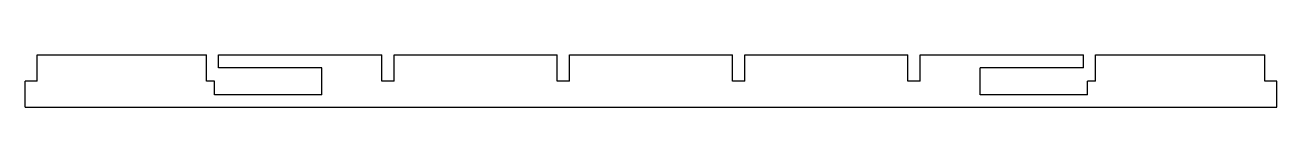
# Model space of a CAD drawing. Header units: millimetres. Extents: x 0 to 932, y 0 to 39.
import ezdxf

# ---------------------------------------------------------------- set-up
doc = ezdxf.new("R2010")
doc.units = ezdxf.units.MM

msp = doc.modelspace()

# ---------------------------------------------------------------- linework, layer by layer
for p, q in [((9.05, 39.05), (135.02, 39.05)), ((9.05, 19.47), (9.05, 39.05)), ((135.02, 19.47), (135.02, 39.05)), ((144.12, 39.05), (265.59, 39.05)), ((144.12, 29.3), (144.12, 39.05)), ((265.59, 19.47), (265.59, 39.05)), ((274.69, 39.05), (396.16, 39.05)), ((274.69, 19.47), (274.69, 39.05)), ((396.16, 19.47), (396.16, 39.05)), ((405.26, 39.05), (526.74, 39.05)), ((405.26, 19.47), (405.26, 39.05)), ((526.74, 19.47), (526.74, 39.05)), ((535.84, 39.05), (657.31, 39.05)), ((535.84, 19.47), (535.84, 39.05)), ((657.31, 19.47), (657.31, 39.05)), ((666.41, 39.05), (787.88, 39.05)), ((666.41, 19.47), (666.41, 39.05)), ((787.88, 29.3), (787.88, 39.05)), ((796.98, 39.05), (922.95, 39.05)), ((796.98, 19.47), (796.98, 39.05)), ((922.95, 19.47), (922.95, 39.05)), ((221, 29.3), (144.12, 29.3)), ((221, 9.3), (221, 29.3)), ((711, 9.3), (711, 29.3)), ((787.88, 29.3), (711, 29.3)), ((0, 0), (0, 19.47)), ((9.05, 19.47), (0, 19.47)), ((141, 19.47), (135.02, 19.47)), ((141, 9.3), (141, 19.47)), ((274.69, 19.47), (265.59, 19.47)), ((405.26, 19.47), (396.16, 19.47)), ((535.84, 19.47), (526.74, 19.47)), ((666.41, 19.47), (657.31, 19.47)), ((796.98, 19.47), (791, 19.47)), ((791, 9.3), (791, 19.47)), ((932, 19.47), (922.95, 19.47)), ((932, 0), (932, 19.47)), ((0, 0), (932, 0)), ((221, 9.3), (141, 9.3)), ((791, 9.3), (711, 9.3))]:
    msp.add_line(p, q)

doc.saveas('drawing.dxf')
